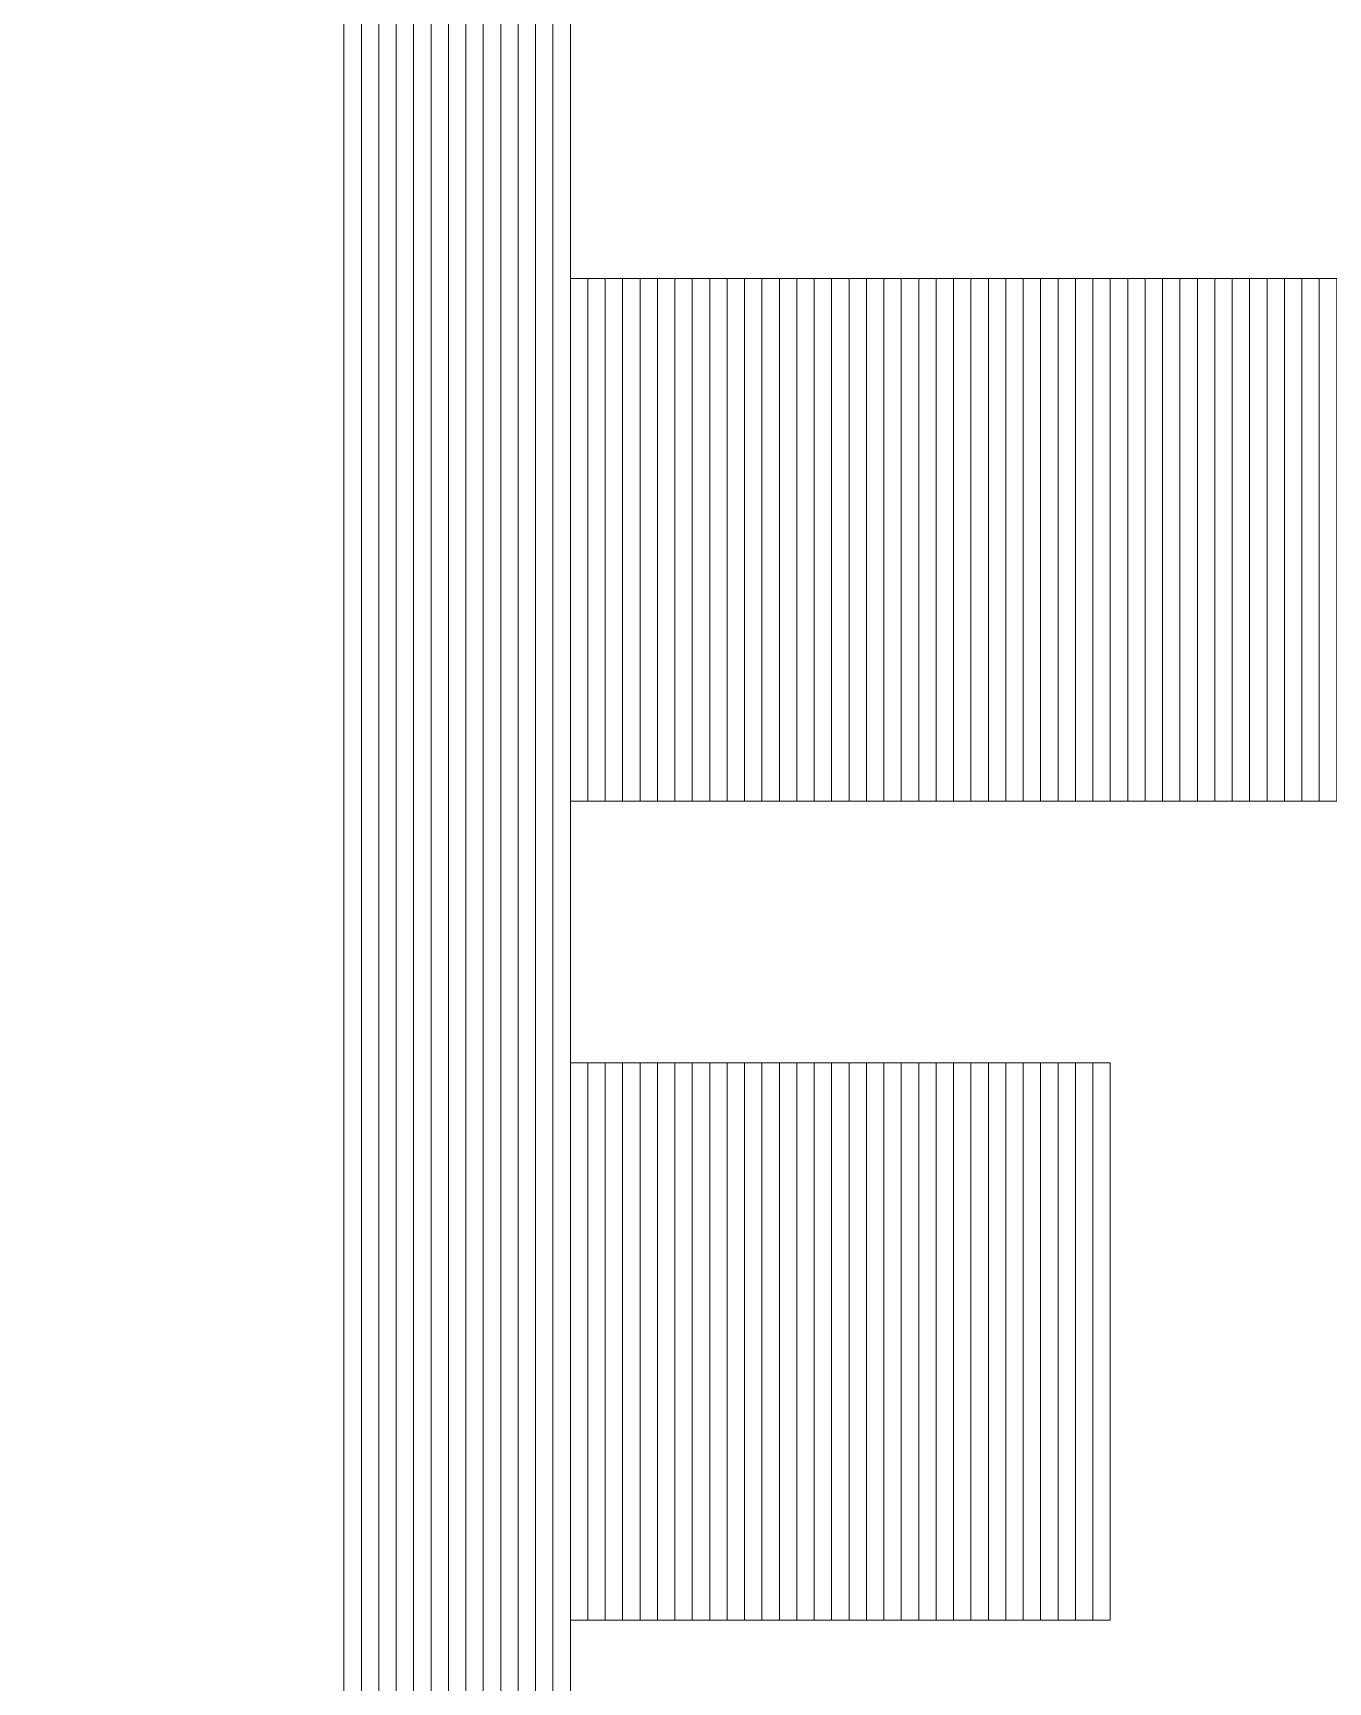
# Model space of a CAD drawing. Header units: millimetres. Extents: x -86 to 67, y -55 to 52.
# Drawn here: x 56.159 to 58.047, y 29.888 to 32.292 of the extents above; entities that cross this region are included whole.
import ezdxf

# ---------------------------------------------------------------- set-up
doc = ezdxf.new("R2010")
doc.units = ezdxf.units.MM
doc.header["$MEASUREMENT"] = 0
doc.layers.add('BG_OUTLINE', color=7, linetype='Continuous')
doc.layers.add('MA_PEN3', color=7, linetype='Continuous')

msp = doc.modelspace()

# ---------------------------------------------------------------- linework, layer by layer
at = {"layer": 'BG_OUTLINE', "color": 3, "lineweight": 9}
msp.add_open_spline([(-60.0926, 34.7331), (-60.0926, 34.7331), (63.7724, 34.7331), (63.7724, 34.7331), (63.7724, 34.7331), (64.585, 34.7336), (65.3646, 34.4113), (65.9396, 33.837), (65.9396, 33.837), (66.5146, 33.2627), (66.8379, 32.4797), (66.8384, 31.667), (66.8384, 31.667), (66.8384, 31.667), (66.8412, -52.28), (66.8412, -52.28), (66.8412, -52.28), (66.8412, -52.28), (66.8384, -52.1933), (66.8384, -52.1933), (66.8384, -52.1933), (66.8389, -53.006), (66.5166, -53.7856), (65.9424, -54.3606), (65.9424, -54.3606), (65.3681, -54.9356), (64.585, -55.2589), (63.7724, -55.2594), (63.7724, -55.2594), (63.7724, -55.2594), (-60.1869, -55.2594), (-60.1869, -55.2594), (-60.1869, -55.2594), (-60.1869, -55.2594), (-60.0853, -55.2518), (-60.0853, -55.2518), (-60.0853, -55.2518), (-60.8979, -55.2523), (-61.6775, -54.9299), (-62.2525, -54.3557), (-62.2525, -54.3557), (-62.8275, -53.7814), (-63.1508, -52.9984), (-63.1513, -52.1857), (-63.1513, -52.1857), (-63.1513, -52.1857), (-63.1587, 31.667), (-63.1587, 31.667), (-63.1587, 31.667), (-63.1592, 32.4797), (-62.8369, 33.2593), (-62.2626, 33.8343), (-62.2626, 33.8343), (-61.6883, 34.4093), (-60.9053, 34.7326), (-60.0926, 34.7331)], degree=3, knots=[0, 0, 0, 0, 0.071429, 0.071429, 0.071429, 0.071429, 0.142857, 0.142857, 0.142857, 0.142857, 0.214286, 0.214286, 0.214286, 0.214286, 0.285714, 0.285714, 0.285714, 0.285714, 0.357143, 0.357143, 0.357143, 0.357143, 0.428571, 0.428571, 0.428571, 0.428571, 0.5, 0.5, 0.5, 0.5, 0.571429, 0.571429, 0.571429, 0.571429, 0.642857, 0.642857, 0.642857, 0.642857, 0.714286, 0.714286, 0.714286, 0.714286, 0.785714, 0.785714, 0.785714, 0.785714, 0.857143, 0.857143, 0.857143, 0.857143, 0.928571, 0.928571, 0.928571, 0.928571, 1, 1, 1, 1], dxfattribs=at)
at = {"layer": 'MA_PEN3', "color": 5, "lineweight": 9}
for points in [[(56.6124, 34.3213), (56.6124, 34.3213), (56.6378, 34.3213), (56.6378, 34.3213), (56.6378, 34.3213), (56.6378, 34.3213), (56.6378, 20.9355), (56.6378, 20.9355), (56.6378, 20.9355), (56.6378, 20.9355), (56.6124, 20.9355), (56.6124, 20.9355), (56.6124, 20.9355), (56.6124, 20.9355), (56.6124, 34.3213), (56.6124, 34.3213)], [(56.6378, 34.3213), (56.6378, 34.3213), (56.6632, 34.3213), (56.6632, 34.3213), (56.6632, 34.3213), (56.6632, 34.3213), (56.6632, 20.9355), (56.6632, 20.9355), (56.6632, 20.9355), (56.6632, 20.9355), (56.6378, 20.9355), (56.6378, 20.9355), (56.6378, 20.9355), (56.6378, 20.9355), (56.6378, 34.3213), (56.6378, 34.3213)], [(56.6632, 34.3213), (56.6632, 34.3213), (56.6886, 34.3213), (56.6886, 34.3213), (56.6886, 34.3213), (56.6886, 34.3213), (56.6886, 20.9355), (56.6886, 20.9355), (56.6886, 20.9355), (56.6886, 20.9355), (56.6632, 20.9355), (56.6632, 20.9355), (56.6632, 20.9355), (56.6632, 20.9355), (56.6632, 34.3213), (56.6632, 34.3213)], [(56.6886, 34.3213), (56.6886, 34.3213), (56.714, 34.3213), (56.714, 34.3213), (56.714, 34.3213), (56.714, 34.3213), (56.714, 20.9355), (56.714, 20.9355), (56.714, 20.9355), (56.714, 20.9355), (56.6886, 20.9355), (56.6886, 20.9355), (56.6886, 20.9355), (56.6886, 20.9355), (56.6886, 34.3213), (56.6886, 34.3213)], [(56.714, 34.3213), (56.714, 34.3213), (56.7394, 34.3213), (56.7394, 34.3213), (56.7394, 34.3213), (56.7394, 34.3213), (56.7394, 20.9355), (56.7394, 20.9355), (56.7394, 20.9355), (56.7394, 20.9355), (56.714, 20.9355), (56.714, 20.9355), (56.714, 20.9355), (56.714, 20.9355), (56.714, 34.3213), (56.714, 34.3213)], [(56.7394, 34.3213), (56.7394, 34.3213), (56.7648, 34.3213), (56.7648, 34.3213), (56.7648, 34.3213), (56.7648, 34.3213), (56.7648, 20.9355), (56.7648, 20.9355), (56.7648, 20.9355), (56.7648, 20.9355), (56.7394, 20.9355), (56.7394, 20.9355), (56.7394, 20.9355), (56.7394, 20.9355), (56.7394, 34.3213), (56.7394, 34.3213)], [(56.7648, 34.3213), (56.7648, 34.3213), (56.7902, 34.3213), (56.7902, 34.3213), (56.7902, 34.3213), (56.7902, 34.3213), (56.7902, 20.9355), (56.7902, 20.9355), (56.7902, 20.9355), (56.7902, 20.9355), (56.7648, 20.9355), (56.7648, 20.9355), (56.7648, 20.9355), (56.7648, 20.9355), (56.7648, 34.3213), (56.7648, 34.3213)], [(56.7902, 34.3213), (56.7902, 34.3213), (56.8156, 34.3213), (56.8156, 34.3213), (56.8156, 34.3213), (56.8156, 34.3213), (56.8156, 20.9355), (56.8156, 20.9355), (56.8156, 20.9355), (56.8156, 20.9355), (56.7902, 20.9355), (56.7902, 20.9355), (56.7902, 20.9355), (56.7902, 20.9355), (56.7902, 34.3213), (56.7902, 34.3213)], [(56.8156, 34.3213), (56.8156, 34.3213), (56.841, 34.3213), (56.841, 34.3213), (56.841, 34.3213), (56.841, 34.3213), (56.841, 20.9355), (56.841, 20.9355), (56.841, 20.9355), (56.841, 20.9355), (56.8156, 20.9355), (56.8156, 20.9355), (56.8156, 20.9355), (56.8156, 20.9355), (56.8156, 34.3213), (56.8156, 34.3213)], [(56.841, 34.3213), (56.841, 34.3213), (56.8664, 34.3213), (56.8664, 34.3213), (56.8664, 34.3213), (56.8664, 34.3213), (56.8664, 20.9355), (56.8664, 20.9355), (56.8664, 20.9355), (56.8664, 20.9355), (56.841, 20.9355), (56.841, 20.9355), (56.841, 20.9355), (56.841, 20.9355), (56.841, 34.3213), (56.841, 34.3213)], [(56.8664, 34.3213), (56.8664, 34.3213), (56.8918, 34.3213), (56.8918, 34.3213), (56.8918, 34.3213), (56.8918, 34.3213), (56.8918, 20.9355), (56.8918, 20.9355), (56.8918, 20.9355), (56.8918, 20.9355), (56.8664, 20.9355), (56.8664, 20.9355), (56.8664, 20.9355), (56.8664, 20.9355), (56.8664, 34.3213), (56.8664, 34.3213)], [(56.8918, 34.3213), (56.8918, 34.3213), (56.9172, 34.3213), (56.9172, 34.3213), (56.9172, 34.3213), (56.9172, 34.3213), (56.9172, 20.9355), (56.9172, 20.9355), (56.9172, 20.9355), (56.9172, 20.9355), (56.8918, 20.9355), (56.8918, 20.9355), (56.8918, 20.9355), (56.8918, 20.9355), (56.8918, 34.3213), (56.8918, 34.3213)], [(56.9172, 34.3213), (56.9172, 34.3213), (56.9426, 34.3213), (56.9426, 34.3213), (56.9426, 34.3213), (56.9426, 34.3213), (56.9426, 20.9355), (56.9426, 20.9355), (56.9426, 20.9355), (56.9426, 20.9355), (56.9172, 20.9355), (56.9172, 20.9355), (56.9172, 20.9355), (56.9172, 20.9355), (56.9172, 34.3213), (56.9172, 34.3213)], [(56.9426, 31.9337), (56.9426, 31.9337), (56.968, 31.9337), (56.968, 31.9337), (56.968, 31.9337), (56.968, 31.9337), (56.968, 31.1717), (56.968, 31.1717), (56.968, 31.1717), (56.968, 31.1717), (56.9426, 31.1717), (56.9426, 31.1717), (56.9426, 31.1717), (56.9426, 31.1717), (56.9426, 31.9337), (56.9426, 31.9337)], [(56.968, 31.9337), (56.968, 31.9337), (56.9934, 31.9337), (56.9934, 31.9337), (56.9934, 31.9337), (56.9934, 31.9337), (56.9934, 31.1717), (56.9934, 31.1717), (56.9934, 31.1717), (56.9934, 31.1717), (56.968, 31.1717), (56.968, 31.1717), (56.968, 31.1717), (56.968, 31.1717), (56.968, 31.9337), (56.968, 31.9337)], [(56.9934, 31.9337), (56.9934, 31.9337), (57.0188, 31.9337), (57.0188, 31.9337), (57.0188, 31.9337), (57.0188, 31.9337), (57.0188, 31.1717), (57.0188, 31.1717), (57.0188, 31.1717), (57.0188, 31.1717), (56.9934, 31.1717), (56.9934, 31.1717), (56.9934, 31.1717), (56.9934, 31.1717), (56.9934, 31.9337), (56.9934, 31.9337)], [(57.0188, 31.9337), (57.0188, 31.9337), (57.0442, 31.9337), (57.0442, 31.9337), (57.0442, 31.9337), (57.0442, 31.9337), (57.0442, 31.1717), (57.0442, 31.1717), (57.0442, 31.1717), (57.0442, 31.1717), (57.0188, 31.1717), (57.0188, 31.1717), (57.0188, 31.1717), (57.0188, 31.1717), (57.0188, 31.9337), (57.0188, 31.9337)], [(57.0442, 31.9337), (57.0442, 31.9337), (57.0696, 31.9337), (57.0696, 31.9337), (57.0696, 31.9337), (57.0696, 31.9337), (57.0696, 31.1717), (57.0696, 31.1717), (57.0696, 31.1717), (57.0696, 31.1717), (57.0442, 31.1717), (57.0442, 31.1717), (57.0442, 31.1717), (57.0442, 31.1717), (57.0442, 31.9337), (57.0442, 31.9337)], [(57.0696, 31.9337), (57.0696, 31.9337), (57.095, 31.9337), (57.095, 31.9337), (57.095, 31.9337), (57.095, 31.9337), (57.095, 31.1717), (57.095, 31.1717), (57.095, 31.1717), (57.095, 31.1717), (57.0696, 31.1717), (57.0696, 31.1717), (57.0696, 31.1717), (57.0696, 31.1717), (57.0696, 31.9337), (57.0696, 31.9337)], [(57.095, 31.9337), (57.095, 31.9337), (57.1204, 31.9337), (57.1204, 31.9337), (57.1204, 31.9337), (57.1204, 31.9337), (57.1204, 31.1717), (57.1204, 31.1717), (57.1204, 31.1717), (57.1204, 31.1717), (57.095, 31.1717), (57.095, 31.1717), (57.095, 31.1717), (57.095, 31.1717), (57.095, 31.9337), (57.095, 31.9337)], [(57.1204, 31.9337), (57.1204, 31.9337), (57.1458, 31.9337), (57.1458, 31.9337), (57.1458, 31.9337), (57.1458, 31.9337), (57.1458, 31.1717), (57.1458, 31.1717), (57.1458, 31.1717), (57.1458, 31.1717), (57.1204, 31.1717), (57.1204, 31.1717), (57.1204, 31.1717), (57.1204, 31.1717), (57.1204, 31.9337), (57.1204, 31.9337)], [(57.1458, 31.9337), (57.1458, 31.9337), (57.1712, 31.9337), (57.1712, 31.9337), (57.1712, 31.9337), (57.1712, 31.9337), (57.1712, 31.1717), (57.1712, 31.1717), (57.1712, 31.1717), (57.1712, 31.1717), (57.1458, 31.1717), (57.1458, 31.1717), (57.1458, 31.1717), (57.1458, 31.1717), (57.1458, 31.9337), (57.1458, 31.9337)], [(57.1712, 31.9337), (57.1712, 31.9337), (57.1966, 31.9337), (57.1966, 31.9337), (57.1966, 31.9337), (57.1966, 31.9337), (57.1966, 31.1717), (57.1966, 31.1717), (57.1966, 31.1717), (57.1966, 31.1717), (57.1712, 31.1717), (57.1712, 31.1717), (57.1712, 31.1717), (57.1712, 31.1717), (57.1712, 31.9337), (57.1712, 31.9337)], [(57.1966, 31.9337), (57.1966, 31.9337), (57.222, 31.9337), (57.222, 31.9337), (57.222, 31.9337), (57.222, 31.9337), (57.222, 31.1717), (57.222, 31.1717), (57.222, 31.1717), (57.222, 31.1717), (57.1966, 31.1717), (57.1966, 31.1717), (57.1966, 31.1717), (57.1966, 31.1717), (57.1966, 31.9337), (57.1966, 31.9337)], [(57.222, 31.9337), (57.222, 31.9337), (57.2474, 31.9337), (57.2474, 31.9337), (57.2474, 31.9337), (57.2474, 31.9337), (57.2474, 31.1717), (57.2474, 31.1717), (57.2474, 31.1717), (57.2474, 31.1717), (57.222, 31.1717), (57.222, 31.1717), (57.222, 31.1717), (57.222, 31.1717), (57.222, 31.9337), (57.222, 31.9337)], [(57.2474, 31.9337), (57.2474, 31.9337), (57.2728, 31.9337), (57.2728, 31.9337), (57.2728, 31.9337), (57.2728, 31.9337), (57.2728, 31.1717), (57.2728, 31.1717), (57.2728, 31.1717), (57.2728, 31.1717), (57.2474, 31.1717), (57.2474, 31.1717), (57.2474, 31.1717), (57.2474, 31.1717), (57.2474, 31.9337), (57.2474, 31.9337)], [(57.2728, 31.9337), (57.2728, 31.9337), (57.2982, 31.9337), (57.2982, 31.9337), (57.2982, 31.9337), (57.2982, 31.9337), (57.2982, 31.1717), (57.2982, 31.1717), (57.2982, 31.1717), (57.2982, 31.1717), (57.2728, 31.1717), (57.2728, 31.1717), (57.2728, 31.1717), (57.2728, 31.1717), (57.2728, 31.9337), (57.2728, 31.9337)], [(57.2982, 31.9337), (57.2982, 31.9337), (57.3236, 31.9337), (57.3236, 31.9337), (57.3236, 31.9337), (57.3236, 31.9337), (57.3236, 31.1717), (57.3236, 31.1717), (57.3236, 31.1717), (57.3236, 31.1717), (57.2982, 31.1717), (57.2982, 31.1717), (57.2982, 31.1717), (57.2982, 31.1717), (57.2982, 31.9337), (57.2982, 31.9337)], [(57.3236, 31.9337), (57.3236, 31.9337), (57.349, 31.9337), (57.349, 31.9337), (57.349, 31.9337), (57.349, 31.9337), (57.349, 31.1717), (57.349, 31.1717), (57.349, 31.1717), (57.349, 31.1717), (57.3236, 31.1717), (57.3236, 31.1717), (57.3236, 31.1717), (57.3236, 31.1717), (57.3236, 31.9337), (57.3236, 31.9337)], [(57.349, 31.9337), (57.349, 31.9337), (57.3744, 31.9337), (57.3744, 31.9337), (57.3744, 31.9337), (57.3744, 31.9337), (57.3744, 31.1717), (57.3744, 31.1717), (57.3744, 31.1717), (57.3744, 31.1717), (57.349, 31.1717), (57.349, 31.1717), (57.349, 31.1717), (57.349, 31.1717), (57.349, 31.9337), (57.349, 31.9337)], [(57.3744, 31.9337), (57.3744, 31.9337), (57.3998, 31.9337), (57.3998, 31.9337), (57.3998, 31.9337), (57.3998, 31.9337), (57.3998, 31.1717), (57.3998, 31.1717), (57.3998, 31.1717), (57.3998, 31.1717), (57.3744, 31.1717), (57.3744, 31.1717), (57.3744, 31.1717), (57.3744, 31.1717), (57.3744, 31.9337), (57.3744, 31.9337)], [(57.3998, 31.9337), (57.3998, 31.9337), (57.4252, 31.9337), (57.4252, 31.9337), (57.4252, 31.9337), (57.4252, 31.9337), (57.4252, 31.1717), (57.4252, 31.1717), (57.4252, 31.1717), (57.4252, 31.1717), (57.3998, 31.1717), (57.3998, 31.1717), (57.3998, 31.1717), (57.3998, 31.1717), (57.3998, 31.9337), (57.3998, 31.9337)], [(57.4252, 31.9337), (57.4252, 31.9337), (57.4506, 31.9337), (57.4506, 31.9337), (57.4506, 31.9337), (57.4506, 31.9337), (57.4506, 31.1717), (57.4506, 31.1717), (57.4506, 31.1717), (57.4506, 31.1717), (57.4252, 31.1717), (57.4252, 31.1717), (57.4252, 31.1717), (57.4252, 31.1717), (57.4252, 31.9337), (57.4252, 31.9337)], [(57.4506, 31.9337), (57.4506, 31.9337), (57.476, 31.9337), (57.476, 31.9337), (57.476, 31.9337), (57.476, 31.9337), (57.476, 31.1717), (57.476, 31.1717), (57.476, 31.1717), (57.476, 31.1717), (57.4506, 31.1717), (57.4506, 31.1717), (57.4506, 31.1717), (57.4506, 31.1717), (57.4506, 31.9337), (57.4506, 31.9337)], [(57.476, 31.9337), (57.476, 31.9337), (57.5014, 31.9337), (57.5014, 31.9337), (57.5014, 31.9337), (57.5014, 31.9337), (57.5014, 31.1717), (57.5014, 31.1717), (57.5014, 31.1717), (57.5014, 31.1717), (57.476, 31.1717), (57.476, 31.1717), (57.476, 31.1717), (57.476, 31.1717), (57.476, 31.9337), (57.476, 31.9337)], [(57.5014, 31.9337), (57.5014, 31.9337), (57.5268, 31.9337), (57.5268, 31.9337), (57.5268, 31.9337), (57.5268, 31.9337), (57.5268, 31.1717), (57.5268, 31.1717), (57.5268, 31.1717), (57.5268, 31.1717), (57.5014, 31.1717), (57.5014, 31.1717), (57.5014, 31.1717), (57.5014, 31.1717), (57.5014, 31.9337), (57.5014, 31.9337)], [(57.5268, 31.9337), (57.5268, 31.9337), (57.5522, 31.9337), (57.5522, 31.9337), (57.5522, 31.9337), (57.5522, 31.9337), (57.5522, 31.1717), (57.5522, 31.1717), (57.5522, 31.1717), (57.5522, 31.1717), (57.5268, 31.1717), (57.5268, 31.1717), (57.5268, 31.1717), (57.5268, 31.1717), (57.5268, 31.9337), (57.5268, 31.9337)], [(57.5522, 31.9337), (57.5522, 31.9337), (57.5776, 31.9337), (57.5776, 31.9337), (57.5776, 31.9337), (57.5776, 31.9337), (57.5776, 31.1717), (57.5776, 31.1717), (57.5776, 31.1717), (57.5776, 31.1717), (57.5522, 31.1717), (57.5522, 31.1717), (57.5522, 31.1717), (57.5522, 31.1717), (57.5522, 31.9337), (57.5522, 31.9337)], [(57.5776, 31.9337), (57.5776, 31.9337), (57.603, 31.9337), (57.603, 31.9337), (57.603, 31.9337), (57.603, 31.9337), (57.603, 31.1717), (57.603, 31.1717), (57.603, 31.1717), (57.603, 31.1717), (57.5776, 31.1717), (57.5776, 31.1717), (57.5776, 31.1717), (57.5776, 31.1717), (57.5776, 31.9337), (57.5776, 31.9337)], [(57.603, 31.9337), (57.603, 31.9337), (57.6284, 31.9337), (57.6284, 31.9337), (57.6284, 31.9337), (57.6284, 31.9337), (57.6284, 31.1717), (57.6284, 31.1717), (57.6284, 31.1717), (57.6284, 31.1717), (57.603, 31.1717), (57.603, 31.1717), (57.603, 31.1717), (57.603, 31.1717), (57.603, 31.9337), (57.603, 31.9337)], [(57.6284, 31.9337), (57.6284, 31.9337), (57.6538, 31.9337), (57.6538, 31.9337), (57.6538, 31.9337), (57.6538, 31.9337), (57.6538, 31.1717), (57.6538, 31.1717), (57.6538, 31.1717), (57.6538, 31.1717), (57.6284, 31.1717), (57.6284, 31.1717), (57.6284, 31.1717), (57.6284, 31.1717), (57.6284, 31.9337), (57.6284, 31.9337)], [(57.6538, 31.9337), (57.6538, 31.9337), (57.6792, 31.9337), (57.6792, 31.9337), (57.6792, 31.9337), (57.6792, 31.9337), (57.6792, 31.1717), (57.6792, 31.1717), (57.6792, 31.1717), (57.6792, 31.1717), (57.6538, 31.1717), (57.6538, 31.1717), (57.6538, 31.1717), (57.6538, 31.1717), (57.6538, 31.9337), (57.6538, 31.9337)], [(57.6792, 31.9337), (57.6792, 31.9337), (57.7046, 31.9337), (57.7046, 31.9337), (57.7046, 31.9337), (57.7046, 31.9337), (57.7046, 31.1717), (57.7046, 31.1717), (57.7046, 31.1717), (57.7046, 31.1717), (57.6792, 31.1717), (57.6792, 31.1717), (57.6792, 31.1717), (57.6792, 31.1717), (57.6792, 31.9337), (57.6792, 31.9337)], [(57.7046, 31.9337), (57.7046, 31.9337), (57.73, 31.9337), (57.73, 31.9337), (57.73, 31.9337), (57.73, 31.9337), (57.73, 31.1717), (57.73, 31.1717), (57.73, 31.1717), (57.73, 31.1717), (57.7046, 31.1717), (57.7046, 31.1717), (57.7046, 31.1717), (57.7046, 31.1717), (57.7046, 31.9337), (57.7046, 31.9337)], [(57.73, 31.9337), (57.73, 31.9337), (57.7554, 31.9337), (57.7554, 31.9337), (57.7554, 31.9337), (57.7554, 31.9337), (57.7554, 31.1717), (57.7554, 31.1717), (57.7554, 31.1717), (57.7554, 31.1717), (57.73, 31.1717), (57.73, 31.1717), (57.73, 31.1717), (57.73, 31.1717), (57.73, 31.9337), (57.73, 31.9337)], [(57.7554, 31.9337), (57.7554, 31.9337), (57.7808, 31.9337), (57.7808, 31.9337), (57.7808, 31.9337), (57.7808, 31.9337), (57.7808, 31.1717), (57.7808, 31.1717), (57.7808, 31.1717), (57.7808, 31.1717), (57.7554, 31.1717), (57.7554, 31.1717), (57.7554, 31.1717), (57.7554, 31.1717), (57.7554, 31.9337), (57.7554, 31.9337)], [(57.7808, 31.9337), (57.7808, 31.9337), (57.8062, 31.9337), (57.8062, 31.9337), (57.8062, 31.9337), (57.8062, 31.9337), (57.8062, 31.1717), (57.8062, 31.1717), (57.8062, 31.1717), (57.8062, 31.1717), (57.7808, 31.1717), (57.7808, 31.1717), (57.7808, 31.1717), (57.7808, 31.1717), (57.7808, 31.9337), (57.7808, 31.9337)], [(57.8062, 31.9337), (57.8062, 31.9337), (57.8316, 31.9337), (57.8316, 31.9337), (57.8316, 31.9337), (57.8316, 31.9337), (57.8316, 31.1717), (57.8316, 31.1717), (57.8316, 31.1717), (57.8316, 31.1717), (57.8062, 31.1717), (57.8062, 31.1717), (57.8062, 31.1717), (57.8062, 31.1717), (57.8062, 31.9337), (57.8062, 31.9337)], [(57.8316, 31.9337), (57.8316, 31.9337), (57.857, 31.9337), (57.857, 31.9337), (57.857, 31.9337), (57.857, 31.9337), (57.857, 31.1717), (57.857, 31.1717), (57.857, 31.1717), (57.857, 31.1717), (57.8316, 31.1717), (57.8316, 31.1717), (57.8316, 31.1717), (57.8316, 31.1717), (57.8316, 31.9337), (57.8316, 31.9337)], [(57.857, 31.9337), (57.857, 31.9337), (57.8824, 31.9337), (57.8824, 31.9337), (57.8824, 31.9337), (57.8824, 31.9337), (57.8824, 31.1717), (57.8824, 31.1717), (57.8824, 31.1717), (57.8824, 31.1717), (57.857, 31.1717), (57.857, 31.1717), (57.857, 31.1717), (57.857, 31.1717), (57.857, 31.9337), (57.857, 31.9337)], [(57.8824, 31.9337), (57.8824, 31.9337), (57.9078, 31.9337), (57.9078, 31.9337), (57.9078, 31.9337), (57.9078, 31.9337), (57.9078, 31.1717), (57.9078, 31.1717), (57.9078, 31.1717), (57.9078, 31.1717), (57.8824, 31.1717), (57.8824, 31.1717), (57.8824, 31.1717), (57.8824, 31.1717), (57.8824, 31.9337), (57.8824, 31.9337)], [(57.9078, 31.9337), (57.9078, 31.9337), (57.9332, 31.9337), (57.9332, 31.9337), (57.9332, 31.9337), (57.9332, 31.9337), (57.9332, 31.1717), (57.9332, 31.1717), (57.9332, 31.1717), (57.9332, 31.1717), (57.9078, 31.1717), (57.9078, 31.1717), (57.9078, 31.1717), (57.9078, 31.1717), (57.9078, 31.9337), (57.9078, 31.9337)], [(57.9332, 31.9337), (57.9332, 31.9337), (57.9586, 31.9337), (57.9586, 31.9337), (57.9586, 31.9337), (57.9586, 31.9337), (57.9586, 31.1717), (57.9586, 31.1717), (57.9586, 31.1717), (57.9586, 31.1717), (57.9332, 31.1717), (57.9332, 31.1717), (57.9332, 31.1717), (57.9332, 31.1717), (57.9332, 31.9337), (57.9332, 31.9337)], [(57.9586, 31.9337), (57.9586, 31.9337), (57.984, 31.9337), (57.984, 31.9337), (57.984, 31.9337), (57.984, 31.9337), (57.984, 31.1717), (57.984, 31.1717), (57.984, 31.1717), (57.984, 31.1717), (57.9586, 31.1717), (57.9586, 31.1717), (57.9586, 31.1717), (57.9586, 31.1717), (57.9586, 31.9337), (57.9586, 31.9337)], [(57.984, 31.9337), (57.984, 31.9337), (58.0094, 31.9337), (58.0094, 31.9337), (58.0094, 31.9337), (58.0094, 31.9337), (58.0094, 31.1717), (58.0094, 31.1717), (58.0094, 31.1717), (58.0094, 31.1717), (57.984, 31.1717), (57.984, 31.1717), (57.984, 31.1717), (57.984, 31.1717), (57.984, 31.9337), (57.984, 31.9337)], [(58.0094, 31.9337), (58.0094, 31.9337), (58.0348, 31.9337), (58.0348, 31.9337), (58.0348, 31.9337), (58.0348, 31.9337), (58.0348, 31.1717), (58.0348, 31.1717), (58.0348, 31.1717), (58.0348, 31.1717), (58.0094, 31.1717), (58.0094, 31.1717), (58.0094, 31.1717), (58.0094, 31.1717), (58.0094, 31.9337), (58.0094, 31.9337)], [(58.0348, 31.9337), (58.0348, 31.9337), (58.0602, 31.9337), (58.0602, 31.9337), (58.0602, 31.9337), (58.0602, 31.9337), (58.0602, 31.1717), (58.0602, 31.1717), (58.0602, 31.1717), (58.0602, 31.1717), (58.0348, 31.1717), (58.0348, 31.1717), (58.0348, 31.1717), (58.0348, 31.1717), (58.0348, 31.9337), (58.0348, 31.9337)], [(56.9426, 30.7907), (56.9426, 30.7907), (56.968, 30.7907), (56.968, 30.7907), (56.968, 30.7907), (56.968, 30.7907), (56.968, 29.9779), (56.968, 29.9779), (56.968, 29.9779), (56.968, 29.9779), (56.9426, 29.9779), (56.9426, 29.9779), (56.9426, 29.9779), (56.9426, 29.9779), (56.9426, 30.7907), (56.9426, 30.7907)], [(56.968, 30.7907), (56.968, 30.7907), (56.9934, 30.7907), (56.9934, 30.7907), (56.9934, 30.7907), (56.9934, 30.7907), (56.9934, 29.9779), (56.9934, 29.9779), (56.9934, 29.9779), (56.9934, 29.9779), (56.968, 29.9779), (56.968, 29.9779), (56.968, 29.9779), (56.968, 29.9779), (56.968, 30.7907), (56.968, 30.7907)], [(56.9934, 30.7907), (56.9934, 30.7907), (57.0188, 30.7907), (57.0188, 30.7907), (57.0188, 30.7907), (57.0188, 30.7907), (57.0188, 29.9779), (57.0188, 29.9779), (57.0188, 29.9779), (57.0188, 29.9779), (56.9934, 29.9779), (56.9934, 29.9779), (56.9934, 29.9779), (56.9934, 29.9779), (56.9934, 30.7907), (56.9934, 30.7907)], [(57.0188, 30.7907), (57.0188, 30.7907), (57.0442, 30.7907), (57.0442, 30.7907), (57.0442, 30.7907), (57.0442, 30.7907), (57.0442, 29.9779), (57.0442, 29.9779), (57.0442, 29.9779), (57.0442, 29.9779), (57.0188, 29.9779), (57.0188, 29.9779), (57.0188, 29.9779), (57.0188, 29.9779), (57.0188, 30.7907), (57.0188, 30.7907)], [(57.0442, 30.7907), (57.0442, 30.7907), (57.0696, 30.7907), (57.0696, 30.7907), (57.0696, 30.7907), (57.0696, 30.7907), (57.0696, 29.9779), (57.0696, 29.9779), (57.0696, 29.9779), (57.0696, 29.9779), (57.0442, 29.9779), (57.0442, 29.9779), (57.0442, 29.9779), (57.0442, 29.9779), (57.0442, 30.7907), (57.0442, 30.7907)], [(57.0696, 30.7907), (57.0696, 30.7907), (57.095, 30.7907), (57.095, 30.7907), (57.095, 30.7907), (57.095, 30.7907), (57.095, 29.9779), (57.095, 29.9779), (57.095, 29.9779), (57.095, 29.9779), (57.0696, 29.9779), (57.0696, 29.9779), (57.0696, 29.9779), (57.0696, 29.9779), (57.0696, 30.7907), (57.0696, 30.7907)], [(57.095, 30.7907), (57.095, 30.7907), (57.1204, 30.7907), (57.1204, 30.7907), (57.1204, 30.7907), (57.1204, 30.7907), (57.1204, 29.9779), (57.1204, 29.9779), (57.1204, 29.9779), (57.1204, 29.9779), (57.095, 29.9779), (57.095, 29.9779), (57.095, 29.9779), (57.095, 29.9779), (57.095, 30.7907), (57.095, 30.7907)], [(57.1204, 30.7907), (57.1204, 30.7907), (57.1458, 30.7907), (57.1458, 30.7907), (57.1458, 30.7907), (57.1458, 30.7907), (57.1458, 29.9779), (57.1458, 29.9779), (57.1458, 29.9779), (57.1458, 29.9779), (57.1204, 29.9779), (57.1204, 29.9779), (57.1204, 29.9779), (57.1204, 29.9779), (57.1204, 30.7907), (57.1204, 30.7907)], [(57.1458, 30.7907), (57.1458, 30.7907), (57.1712, 30.7907), (57.1712, 30.7907), (57.1712, 30.7907), (57.1712, 30.7907), (57.1712, 29.9779), (57.1712, 29.9779), (57.1712, 29.9779), (57.1712, 29.9779), (57.1458, 29.9779), (57.1458, 29.9779), (57.1458, 29.9779), (57.1458, 29.9779), (57.1458, 30.7907), (57.1458, 30.7907)], [(57.1712, 30.7907), (57.1712, 30.7907), (57.1966, 30.7907), (57.1966, 30.7907), (57.1966, 30.7907), (57.1966, 30.7907), (57.1966, 29.9779), (57.1966, 29.9779), (57.1966, 29.9779), (57.1966, 29.9779), (57.1712, 29.9779), (57.1712, 29.9779), (57.1712, 29.9779), (57.1712, 29.9779), (57.1712, 30.7907), (57.1712, 30.7907)], [(57.1966, 30.7907), (57.1966, 30.7907), (57.222, 30.7907), (57.222, 30.7907), (57.222, 30.7907), (57.222, 30.7907), (57.222, 29.9779), (57.222, 29.9779), (57.222, 29.9779), (57.222, 29.9779), (57.1966, 29.9779), (57.1966, 29.9779), (57.1966, 29.9779), (57.1966, 29.9779), (57.1966, 30.7907), (57.1966, 30.7907)], [(57.222, 30.7907), (57.222, 30.7907), (57.2474, 30.7907), (57.2474, 30.7907), (57.2474, 30.7907), (57.2474, 30.7907), (57.2474, 29.9779), (57.2474, 29.9779), (57.2474, 29.9779), (57.2474, 29.9779), (57.222, 29.9779), (57.222, 29.9779), (57.222, 29.9779), (57.222, 29.9779), (57.222, 30.7907), (57.222, 30.7907)], [(57.2474, 30.7907), (57.2474, 30.7907), (57.2728, 30.7907), (57.2728, 30.7907), (57.2728, 30.7907), (57.2728, 30.7907), (57.2728, 29.9779), (57.2728, 29.9779), (57.2728, 29.9779), (57.2728, 29.9779), (57.2474, 29.9779), (57.2474, 29.9779), (57.2474, 29.9779), (57.2474, 29.9779), (57.2474, 30.7907), (57.2474, 30.7907)], [(57.2728, 30.7907), (57.2728, 30.7907), (57.2982, 30.7907), (57.2982, 30.7907), (57.2982, 30.7907), (57.2982, 30.7907), (57.2982, 29.9779), (57.2982, 29.9779), (57.2982, 29.9779), (57.2982, 29.9779), (57.2728, 29.9779), (57.2728, 29.9779), (57.2728, 29.9779), (57.2728, 29.9779), (57.2728, 30.7907), (57.2728, 30.7907)], [(57.2982, 30.7907), (57.2982, 30.7907), (57.3236, 30.7907), (57.3236, 30.7907), (57.3236, 30.7907), (57.3236, 30.7907), (57.3236, 29.9779), (57.3236, 29.9779), (57.3236, 29.9779), (57.3236, 29.9779), (57.2982, 29.9779), (57.2982, 29.9779), (57.2982, 29.9779), (57.2982, 29.9779), (57.2982, 30.7907), (57.2982, 30.7907)], [(57.3236, 30.7907), (57.3236, 30.7907), (57.349, 30.7907), (57.349, 30.7907), (57.349, 30.7907), (57.349, 30.7907), (57.349, 29.9779), (57.349, 29.9779), (57.349, 29.9779), (57.349, 29.9779), (57.3236, 29.9779), (57.3236, 29.9779), (57.3236, 29.9779), (57.3236, 29.9779), (57.3236, 30.7907), (57.3236, 30.7907)], [(57.349, 30.7907), (57.349, 30.7907), (57.3744, 30.7907), (57.3744, 30.7907), (57.3744, 30.7907), (57.3744, 30.7907), (57.3744, 29.9779), (57.3744, 29.9779), (57.3744, 29.9779), (57.3744, 29.9779), (57.349, 29.9779), (57.349, 29.9779), (57.349, 29.9779), (57.349, 29.9779), (57.349, 30.7907), (57.349, 30.7907)], [(57.3744, 30.7907), (57.3744, 30.7907), (57.3998, 30.7907), (57.3998, 30.7907), (57.3998, 30.7907), (57.3998, 30.7907), (57.3998, 29.9779), (57.3998, 29.9779), (57.3998, 29.9779), (57.3998, 29.9779), (57.3744, 29.9779), (57.3744, 29.9779), (57.3744, 29.9779), (57.3744, 29.9779), (57.3744, 30.7907), (57.3744, 30.7907)], [(57.3998, 30.7907), (57.3998, 30.7907), (57.4252, 30.7907), (57.4252, 30.7907), (57.4252, 30.7907), (57.4252, 30.7907), (57.4252, 29.9779), (57.4252, 29.9779), (57.4252, 29.9779), (57.4252, 29.9779), (57.3998, 29.9779), (57.3998, 29.9779), (57.3998, 29.9779), (57.3998, 29.9779), (57.3998, 30.7907), (57.3998, 30.7907)], [(57.4252, 30.7907), (57.4252, 30.7907), (57.4506, 30.7907), (57.4506, 30.7907), (57.4506, 30.7907), (57.4506, 30.7907), (57.4506, 29.9779), (57.4506, 29.9779), (57.4506, 29.9779), (57.4506, 29.9779), (57.4252, 29.9779), (57.4252, 29.9779), (57.4252, 29.9779), (57.4252, 29.9779), (57.4252, 30.7907), (57.4252, 30.7907)], [(57.4506, 30.7907), (57.4506, 30.7907), (57.476, 30.7907), (57.476, 30.7907), (57.476, 30.7907), (57.476, 30.7907), (57.476, 29.9779), (57.476, 29.9779), (57.476, 29.9779), (57.476, 29.9779), (57.4506, 29.9779), (57.4506, 29.9779), (57.4506, 29.9779), (57.4506, 29.9779), (57.4506, 30.7907), (57.4506, 30.7907)], [(57.476, 30.7907), (57.476, 30.7907), (57.5014, 30.7907), (57.5014, 30.7907), (57.5014, 30.7907), (57.5014, 30.7907), (57.5014, 29.9779), (57.5014, 29.9779), (57.5014, 29.9779), (57.5014, 29.9779), (57.476, 29.9779), (57.476, 29.9779), (57.476, 29.9779), (57.476, 29.9779), (57.476, 30.7907), (57.476, 30.7907)], [(57.5014, 30.7907), (57.5014, 30.7907), (57.5268, 30.7907), (57.5268, 30.7907), (57.5268, 30.7907), (57.5268, 30.7907), (57.5268, 29.9779), (57.5268, 29.9779), (57.5268, 29.9779), (57.5268, 29.9779), (57.5014, 29.9779), (57.5014, 29.9779), (57.5014, 29.9779), (57.5014, 29.9779), (57.5014, 30.7907), (57.5014, 30.7907)], [(57.5268, 30.7907), (57.5268, 30.7907), (57.5522, 30.7907), (57.5522, 30.7907), (57.5522, 30.7907), (57.5522, 30.7907), (57.5522, 29.9779), (57.5522, 29.9779), (57.5522, 29.9779), (57.5522, 29.9779), (57.5268, 29.9779), (57.5268, 29.9779), (57.5268, 29.9779), (57.5268, 29.9779), (57.5268, 30.7907), (57.5268, 30.7907)], [(57.5522, 30.7907), (57.5522, 30.7907), (57.5776, 30.7907), (57.5776, 30.7907), (57.5776, 30.7907), (57.5776, 30.7907), (57.5776, 29.9779), (57.5776, 29.9779), (57.5776, 29.9779), (57.5776, 29.9779), (57.5522, 29.9779), (57.5522, 29.9779), (57.5522, 29.9779), (57.5522, 29.9779), (57.5522, 30.7907), (57.5522, 30.7907)], [(57.5776, 30.7907), (57.5776, 30.7907), (57.603, 30.7907), (57.603, 30.7907), (57.603, 30.7907), (57.603, 30.7907), (57.603, 29.9779), (57.603, 29.9779), (57.603, 29.9779), (57.603, 29.9779), (57.5776, 29.9779), (57.5776, 29.9779), (57.5776, 29.9779), (57.5776, 29.9779), (57.5776, 30.7907), (57.5776, 30.7907)], [(57.603, 30.7907), (57.603, 30.7907), (57.6284, 30.7907), (57.6284, 30.7907), (57.6284, 30.7907), (57.6284, 30.7907), (57.6284, 29.9779), (57.6284, 29.9779), (57.6284, 29.9779), (57.6284, 29.9779), (57.603, 29.9779), (57.603, 29.9779), (57.603, 29.9779), (57.603, 29.9779), (57.603, 30.7907), (57.603, 30.7907)], [(57.6284, 30.7907), (57.6284, 30.7907), (57.6538, 30.7907), (57.6538, 30.7907), (57.6538, 30.7907), (57.6538, 30.7907), (57.6538, 29.9779), (57.6538, 29.9779), (57.6538, 29.9779), (57.6538, 29.9779), (57.6284, 29.9779), (57.6284, 29.9779), (57.6284, 29.9779), (57.6284, 29.9779), (57.6284, 30.7907), (57.6284, 30.7907)], [(57.6538, 30.7907), (57.6538, 30.7907), (57.6792, 30.7907), (57.6792, 30.7907), (57.6792, 30.7907), (57.6792, 30.7907), (57.6792, 29.9779), (57.6792, 29.9779), (57.6792, 29.9779), (57.6792, 29.9779), (57.6538, 29.9779), (57.6538, 29.9779), (57.6538, 29.9779), (57.6538, 29.9779), (57.6538, 30.7907), (57.6538, 30.7907)], [(57.6792, 30.7907), (57.6792, 30.7907), (57.7046, 30.7907), (57.7046, 30.7907), (57.7046, 30.7907), (57.7046, 30.7907), (57.7046, 29.9779), (57.7046, 29.9779), (57.7046, 29.9779), (57.7046, 29.9779), (57.6792, 29.9779), (57.6792, 29.9779), (57.6792, 29.9779), (57.6792, 29.9779), (57.6792, 30.7907), (57.6792, 30.7907)], [(57.7046, 30.7907), (57.7046, 30.7907), (57.73, 30.7907), (57.73, 30.7907), (57.73, 30.7907), (57.73, 30.7907), (57.73, 29.9779), (57.73, 29.9779), (57.73, 29.9779), (57.73, 29.9779), (57.7046, 29.9779), (57.7046, 29.9779), (57.7046, 29.9779), (57.7046, 29.9779), (57.7046, 30.7907), (57.7046, 30.7907)]]:
    msp.add_open_spline(points, degree=3, knots=[0, 0, 0, 0, 0.25, 0.25, 0.25, 0.25, 0.5, 0.5, 0.5, 0.5, 0.75, 0.75, 0.75, 0.75, 1, 1, 1, 1], dxfattribs=at)

doc.saveas('drawing.dxf')
